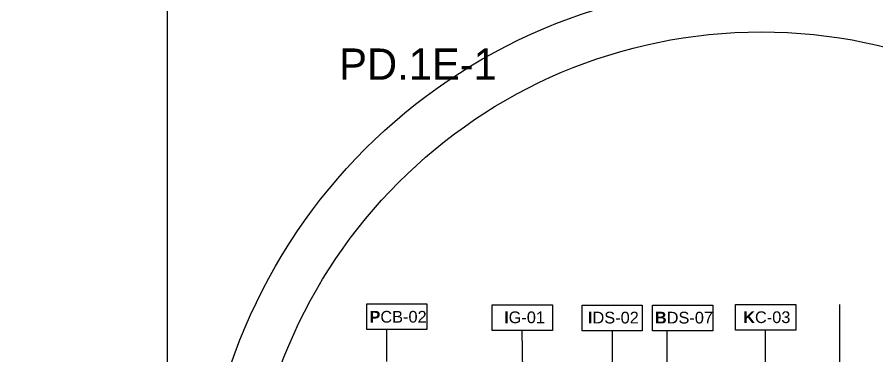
# Model space of a CAD drawing. Header units: metres. Extents: x -325 to 301, y -147 to 149.
# Drawn here: x 21.753 to 24.509, y 81.297 to 82.381 of the extents above; entities that cross this region are included whole.
import ezdxf

# ---------------------------------------------------------------- set-up
doc = ezdxf.new("R2010")
doc.units = ezdxf.units.M
for name, color, linetype, plot in [('-aux', 50, 'Continuous', False), ('-AUX-QAD', 5, 'Continuous', False), ('-AUX_MON', 3, 'Continuous', False)]:
    doc.layers.add(name, color=color, linetype=linetype, plot=plot)
doc.layers.add('0-TX-1_25', color=7, linetype='Continuous', true_color=0x3f4f7f)
doc.layers.add('1-CM', color=7, linetype='Continuous', lineweight=0)
doc.layers.add('A-KEYPLAN_HATCH', color=7, linetype='Continuous')
doc.layers.add('A_TEXT_2', color=7, linetype='Continuous')
doc.styles.get("Standard").update_dxf_attribs({"font": 'arial.ttf'})
doc.styles.add('x-llegenda materials$0$ENGRAVERS', font='TT0586M.TTF')

# ---------------------------------------------------------------- blocks, each defined once
blk = doc.blocks.new('hatch keyplan 2')
at = {"layer": 'A-KEYPLAN_HATCH'}
blk.add_lwpolyline([(0, 0.00548), (0.01287, 0.00548), (0.01287, 0), (0, 0)], close=True, dxfattribs=at)
blk = doc.blocks.new('hatch keyplan')
at = {"layer": 'A-KEYPLAN_HATCH'}
blk.add_blockref('hatch keyplan 2', (1.43058, 0.85215), dxfattribs=at)
blk = doc.blocks.new('PCB03')
at = {"layer": 'A-KEYPLAN_HATCH'}
blk.add_blockref('hatch keyplan', (-1.42958, -0.85215), dxfattribs=at)
at = {"layer": 'A_TEXT_2', "insert": (0.0002, 0.00399), "char_height": 0.0025, "attachment_point": 1}
blk.add_mtext_dynamic_manual_height_columns('\\pi0.00139;{\\fArial|b1|i0|c0|p34;P}CB-02', width=0.0145619, gutter_width=0.015, heights=[0], dxfattribs=at)
blk = doc.blocks.new('I-06B')
at = {"layer": 'A-KEYPLAN_HATCH'}
blk.add_blockref('hatch keyplan', (-1.43058, -0.85215), dxfattribs=at)
at = {"layer": 'A_TEXT_2', "insert": (-0.0008, 0.00405), "char_height": 0.0025, "attachment_point": 1}
blk.add_mtext_dynamic_manual_height_columns('\\pi0.00206;{\\fArial|b1|i0|c0|p34;I}DS-02', width=0.0145619, gutter_width=0.015, heights=[0], dxfattribs=at)
blk = doc.blocks.new('K02')
at = {"layer": 'A-KEYPLAN_HATCH'}
blk.add_blockref('hatch keyplan', (-1.43058, -0.85215), dxfattribs=at)
at = {"layer": 'A_TEXT_2', "insert": (-0.0008, 0.00402), "char_height": 0.0025, "attachment_point": 1}
blk.add_mtext_dynamic_manual_height_columns('\\pi0.00244;{\\fArial|b1|i0|c0|p34;K}C-03', width=0.0145619, gutter_width=0.015, heights=[0], dxfattribs=at)
blk = doc.blocks.new('B-DS07')
at = {"layer": 'A-KEYPLAN_HATCH'}
blk.add_blockref('hatch keyplan', (-1.43058, -0.85215), dxfattribs=at)
at = {"layer": 'A_TEXT_2', "insert": (-0.0008, 0.00408), "char_height": 0.0025, "attachment_point": 1}
blk.add_mtext_dynamic_manual_height_columns('\\pi0.00128;{\\fArial|b1|i0|c0|p34;B}DS-07', width=0.0145619, gutter_width=0.015, heights=[0], dxfattribs=at)
blk = doc.blocks.new('IG01')
at = {"layer": 'A-KEYPLAN_HATCH', "xscale": 10, "yscale": 10, "zscale": 10}
blk.add_blockref('hatch keyplan', (-14.3058, -8.5215), dxfattribs=at)
at = {"layer": 'A_TEXT_2', "insert": (-0.008, 0.0405), "char_height": 0.025, "attachment_point": 1}
blk.add_mtext_dynamic_manual_height_columns('\\pi0.03354;{\\fArial|b1|i0|c0|p34;I}G-01', width=0.145619, gutter_width=0.15, heights=[0], dxfattribs=at)

msp = doc.modelspace()

# ---------------------------------------------------------------- linework, layer by layer
at = {"layer": '-aux'}
msp.add_lwpolyline([(22.2345, 3.4567), (22.2345, 133.4567)], dxfattribs=at)
at = {"layer": '-AUX-QAD'}
for radius in [3.2831, 3.0405]:
    msp.add_circle((18.8197, 84.9467), radius, dxfattribs=at)
at = {"layer": '-AUX_MON'}
for radius in [1.7958, 1.6443]:
    msp.add_circle((24.1383, 80.6899), radius, dxfattribs=at)
at = {"layer": '0-TX-1_25'}
for points in [[(24.3897, 81.4615), (24.3886, 80.7889), (24.2624, 80.7055)], [(22.9376, 81.2792), (22.9376, 81.3793)], [(23.3812, 80.7854), (23.3722, 81.3785)], [(23.6604, 81.3776), (23.6604, 80.174)], [(23.8341, 80.6995), (23.8362, 81.3793)], [(24.1523, 81.2445), (24.1523, 81.3804)]]:
    msp.add_lwpolyline(points, dxfattribs=at)

# ---------------------------------------------------------------- block references
at = {"color": 244, "true_color": 0x991b1e, "xscale": 14.99999999999007, "yscale": 14.99999999999007, "zscale": 14.99999999999007}
msp.add_blockref('K02', (24.0558, 81.3793), dxfattribs=at)
at = {"layer": '0-TX-1_25', "xscale": 15, "yscale": 15, "zscale": 15}
for name, p in [('PCB03', (22.8583, 81.3811)), ('I-06B', (23.5638, 81.3776)), ('B-DS07', (23.7901, 81.377))]:
    msp.add_blockref(name, p, dxfattribs=at)
at = {"layer": '1-CM', "xscale": 1.5, "yscale": 1.5, "zscale": 1.5}
msp.add_blockref('IG01', (23.2756, 81.3785), dxfattribs=at)

# ---------------------------------------------------------------- texts
at = {"layer": '-aux', "insert": (22.7851, 82.2813), "char_height": 0.1, "width": 19.210099, "attachment_point": 1, "style": 'x-llegenda materials$0$ENGRAVERS'}
msp.add_mtext('PD.1E-1', dxfattribs=at)

doc.saveas('drawing.dxf')
